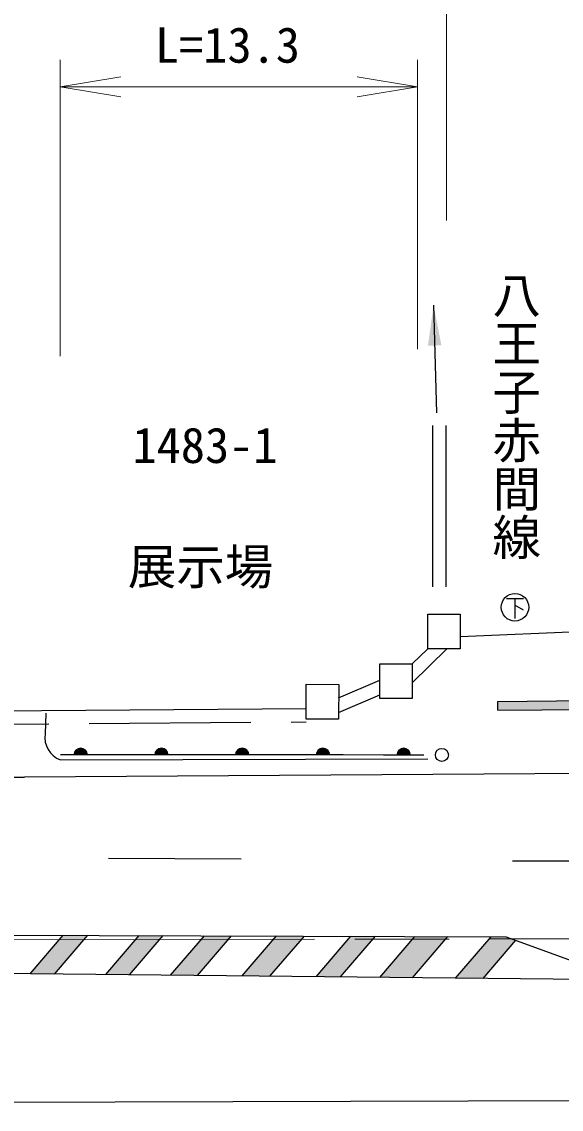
# Model space of a CAD drawing. Units: millimetres, scale not verified. Extents: x -55602354 to 84056675, y -218924267 to 380000.
# Drawn here: x 426963 to 447007, y 268073 to 308492 of the extents above; entities that cross this region are included whole.
import ezdxf
from ezdxf.enums import TextEntityAlignment as Align

# ---------------------------------------------------------------- set-up
doc = ezdxf.new("R2010")
doc.units = ezdxf.units.MM
doc.header["$LTSCALE"] = 1000
doc.linetypes.add('CHAIN', pattern=[18.5, 12, -1.5, 3.5, -1.5])
doc.linetypes.add('DASHED', pattern=[7.5, 6, -1.5])
for name, color, linetype, lineweight in [('M-BGD', 7, 'Continuous', 25), ('M-BGD-EXST', 7, 'Continuous', 25), ('M-BMK', 2, 'CHAIN', 13), ('M-STR-HTXT', 7, 'Continuous', 13), ('M-STR-STRC', 7, 'Continuous', 25)]:
    doc.layers.add(name, color=color, linetype=linetype, lineweight=lineweight)
doc.layers.add('M-BMK-HTXT', color=7, linetype='Continuous')
doc.styles.add('@ＭＳ ゴシック', font='')
doc.styles.add('ＭＳ ゴシック', font='')
doc.styles.get('@ＭＳ ゴシック').set_extended_font_data('@MS Gothic')
doc.styles.get('ＭＳ ゴシック').set_extended_font_data('MS Gothic')

# ---------------------------------------------------------------- blocks, each defined once
blk = doc.blocks.new('open_arrow')
at = {"color": 0, "linetype": 'Continuous', "lineweight": -2}
blk.add_lwpolyline([(7.5, 1.25), (0, 0), (7.5, -1.25)], dxfattribs=at)
blk = doc.blocks.new('filled_arrow')
at = {"color": 0, "linetype": 'Continuous', "lineweight": -2}
blk.add_solid([(7.5, 1.25), (0, 0), (7.5, -1.25)], dxfattribs=at)

msp = doc.modelspace()

# ---------------------------------------------------------------- hatches: boundary and pattern name
at = {"layer": 'M-BGD'}
for points in [[(428903, 281243), (429403, 281242), (429403, 281247), (429402, 281251), (429402, 281256), (429402, 281260), (429402, 281264), (429401, 281269), (429401, 281273), (429400, 281277), (429400, 281282), (429399, 281286), (429398, 281290), (429397, 281294), (429396, 281299), (429395, 281303), (429394, 281307), (429393, 281311), (429392, 281316), (429390, 281320), (429389, 281324), (429388, 281328), (429386, 281332), (429384, 281336), (429383, 281340), (429381, 281344), (429379, 281348), (429377, 281352), (429375, 281356), (429373, 281360), (429371, 281364), (429369, 281368), (429367, 281371), (429365, 281375), (429362, 281379), (429360, 281382), (429357, 281386), (429355, 281389), (429352, 281393), (429350, 281396), (429347, 281400), (429344, 281403), (429341, 281407), (429338, 281410), (429336, 281413), (429333, 281416), (429329, 281419), (429326, 281422), (429323, 281425), (429320, 281428), (429317, 281431), (429313, 281434), (429310, 281437), (429307, 281440), (429303, 281442), (429300, 281445), (429296, 281447), (429293, 281450), (429289, 281452), (429285, 281455), (429281, 281457), (429278, 281459), (429274, 281461), (429270, 281463), (429266, 281465), (429262, 281467), (429258, 281469), (429254, 281471), (429250, 281473), (429246, 281474), (429242, 281476), (429238, 281477), (429234, 281479), (429230, 281480), (429226, 281482), (429222, 281483), (429217, 281484), (429213, 281485), (429209, 281486), (429205, 281487), (429200, 281488), (429196, 281489), (429192, 281489), (429188, 281490), (429183, 281491), (429179, 281491), (429175, 281492), (429170, 281492), (429166, 281492), (429161, 281492), (429157, 281493), (429153, 281493), (429148, 281493), (429144, 281492), (429140, 281492), (429135, 281492), (429131, 281492), (429127, 281491), (429122, 281491), (429118, 281490), (429114, 281490), (429109, 281489), (429105, 281488), (429101, 281487), (429096, 281486), (429092, 281485), (429088, 281484), (429084, 281483), (429080, 281482), (429075, 281480), (429071, 281479), (429067, 281478), (429063, 281476), (429059, 281474), (429055, 281473), (429051, 281471), (429047, 281469), (429043, 281467), (429039, 281465), (429035, 281463), (429032, 281461), (429028, 281459), (429024, 281457), (429020, 281455), (429017, 281452), (429013, 281450), (429009, 281447), (429006, 281445), (429002, 281442), (428999, 281440), (428995, 281437), (428992, 281434), (428989, 281431), (428985, 281428), (428982, 281425), (428979, 281422), (428976, 281419), (428973, 281416), (428970, 281413), (428967, 281410), (428964, 281407), (428961, 281403), (428958, 281400), (428956, 281397), (428953, 281393), (428950, 281390), (428948, 281386), (428945, 281382), (428943, 281379), (428941, 281375), (428938, 281371), (428936, 281368), (428934, 281364), (428932, 281360), (428930, 281356), (428928, 281352), (428926, 281348), (428924, 281344), (428923, 281340), (428921, 281336), (428919, 281332), (428918, 281328), (428916, 281324), (428915, 281320), (428914, 281316), (428912, 281312), (428911, 281307), (428910, 281303), (428909, 281299), (428908, 281295), (428907, 281290), (428906, 281286), (428906, 281282), (428905, 281277), (428905, 281273), (428904, 281269), (428904, 281264), (428903, 281260), (428903, 281256), (428903, 281251), (428903, 281247)], [(431903, 281242), (432403, 281242), (432403, 281246), (432402, 281250), (432402, 281255), (432402, 281259), (432402, 281263), (432401, 281268), (432401, 281272), (432400, 281276), (432400, 281281), (432399, 281285), (432398, 281289), (432397, 281294), (432396, 281298), (432395, 281302), (432394, 281306), (432393, 281311), (432392, 281315), (432390, 281319), (432389, 281323), (432388, 281327), (432386, 281331), (432384, 281335), (432383, 281339), (432381, 281343), (432379, 281347), (432377, 281351), (432375, 281355), (432373, 281359), (432371, 281363), (432369, 281367), (432367, 281370), (432365, 281374), (432362, 281378), (432360, 281381), (432357, 281385), (432355, 281389), (432352, 281392), (432350, 281396), (432347, 281399), (432344, 281402), (432341, 281406), (432338, 281409), (432336, 281412), (432333, 281415), (432329, 281418), (432326, 281421), (432323, 281424), (432320, 281427), (432317, 281430), (432313, 281433), (432310, 281436), (432307, 281439), (432303, 281441), (432300, 281444), (432296, 281446), (432293, 281449), (432289, 281451), (432285, 281454), (432281, 281456), (432278, 281458), (432274, 281460), (432270, 281462), (432266, 281464), (432262, 281466), (432258, 281468), (432254, 281470), (432250, 281472), (432246, 281473), (432242, 281475), (432238, 281477), (432234, 281478), (432230, 281479), (432226, 281481), (432222, 281482), (432217, 281483), (432213, 281484), (432209, 281485), (432205, 281486), (432200, 281487), (432196, 281488), (432192, 281489), (432188, 281489), (432183, 281490), (432179, 281490), (432175, 281491), (432170, 281491), (432166, 281491), (432161, 281492), (432157, 281492), (432153, 281492), (432148, 281492), (432144, 281492), (432140, 281491), (432135, 281491), (432131, 281491), (432127, 281490), (432122, 281490), (432118, 281489), (432114, 281489), (432109, 281488), (432105, 281487), (432101, 281486), (432096, 281485), (432092, 281484), (432088, 281483), (432084, 281482), (432080, 281481), (432075, 281479), (432071, 281478), (432067, 281477), (432063, 281475), (432059, 281474), (432055, 281472), (432051, 281470), (432047, 281468), (432043, 281466), (432039, 281464), (432035, 281462), (432032, 281460), (432028, 281458), (432024, 281456), (432020, 281454), (432017, 281451), (432013, 281449), (432009, 281447), (432006, 281444), (432002, 281441), (431999, 281439), (431995, 281436), (431992, 281433), (431989, 281430), (431985, 281428), (431982, 281425), (431979, 281422), (431976, 281419), (431973, 281415), (431970, 281412), (431967, 281409), (431964, 281406), (431961, 281402), (431958, 281399), (431956, 281396), (431953, 281392), (431950, 281389), (431948, 281385), (431945, 281382), (431943, 281378), (431941, 281374), (431938, 281371), (431936, 281367), (431934, 281363), (431932, 281359), (431930, 281355), (431928, 281351), (431926, 281347), (431924, 281343), (431923, 281339), (431921, 281335), (431919, 281331), (431918, 281327), (431916, 281323), (431915, 281319), (431914, 281315), (431912, 281311), (431911, 281306), (431910, 281302), (431909, 281298), (431908, 281294), (431907, 281289), (431906, 281285), (431906, 281281), (431905, 281277), (431905, 281272), (431904, 281268), (431904, 281264), (431903, 281259), (431903, 281255), (431903, 281250), (431903, 281246)], [(434903, 281241), (435403, 281241), (435403, 281245), (435402, 281249), (435402, 281254), (435402, 281258), (435402, 281263), (435401, 281267), (435401, 281271), (435400, 281276), (435400, 281280), (435399, 281284), (435398, 281288), (435397, 281293), (435396, 281297), (435395, 281301), (435394, 281305), (435393, 281310), (435392, 281314), (435390, 281318), (435389, 281322), (435388, 281326), (435386, 281330), (435384, 281334), (435383, 281338), (435381, 281342), (435379, 281346), (435377, 281350), (435375, 281354), (435373, 281358), (435371, 281362), (435369, 281366), (435367, 281370), (435365, 281373), (435362, 281377), (435360, 281381), (435357, 281384), (435355, 281388), (435352, 281391), (435350, 281395), (435347, 281398), (435344, 281401), (435341, 281405), (435338, 281408), (435336, 281411), (435333, 281414), (435329, 281418), (435326, 281421), (435323, 281424), (435320, 281427), (435317, 281429), (435313, 281432), (435310, 281435), (435307, 281438), (435303, 281440), (435300, 281443), (435296, 281446), (435293, 281448), (435289, 281450), (435285, 281453), (435281, 281455), (435278, 281457), (435274, 281459), (435270, 281462), (435266, 281464), (435262, 281465), (435258, 281467), (435254, 281469), (435250, 281471), (435246, 281473), (435242, 281474), (435238, 281476), (435234, 281477), (435230, 281479), (435226, 281480), (435222, 281481), (435217, 281482), (435213, 281483), (435209, 281484), (435205, 281485), (435200, 281486), (435196, 281487), (435192, 281488), (435188, 281488), (435183, 281489), (435179, 281489), (435175, 281490), (435170, 281490), (435166, 281490), (435161, 281491), (435157, 281491), (435153, 281491), (435148, 281491), (435144, 281491), (435140, 281490), (435135, 281490), (435131, 281490), (435127, 281489), (435122, 281489), (435118, 281488), (435114, 281488), (435109, 281487), (435105, 281486), (435101, 281485), (435096, 281484), (435092, 281483), (435088, 281482), (435084, 281481), (435080, 281480), (435075, 281479), (435071, 281477), (435067, 281476), (435063, 281474), (435059, 281473), (435055, 281471), (435051, 281469), (435047, 281467), (435043, 281466), (435039, 281464), (435035, 281462), (435032, 281459), (435028, 281457), (435024, 281455), (435020, 281453), (435017, 281451), (435013, 281448), (435009, 281446), (435006, 281443), (435002, 281441), (434999, 281438), (434995, 281435), (434992, 281432), (434989, 281430), (434985, 281427), (434982, 281424), (434979, 281421), (434976, 281418), (434973, 281415), (434970, 281411), (434967, 281408), (434964, 281405), (434961, 281402), (434958, 281398), (434956, 281395), (434953, 281391), (434950, 281388), (434948, 281384), (434945, 281381), (434943, 281377), (434941, 281373), (434938, 281370), (434936, 281366), (434934, 281362), (434932, 281358), (434930, 281354), (434928, 281350), (434926, 281347), (434924, 281343), (434923, 281339), (434921, 281335), (434919, 281330), (434918, 281326), (434916, 281322), (434915, 281318), (434914, 281314), (434912, 281310), (434911, 281306), (434910, 281301), (434909, 281297), (434908, 281293), (434907, 281289), (434906, 281284), (434906, 281280), (434905, 281276), (434905, 281271), (434904, 281267), (434904, 281263), (434903, 281258), (434903, 281254), (434903, 281250), (434903, 281245)], [(437903, 281240), (438403, 281240), (438403, 281244), (438402, 281249), (438402, 281253), (438402, 281257), (438402, 281262), (438401, 281266), (438401, 281270), (438400, 281275), (438400, 281279), (438399, 281283), (438398, 281288), (438397, 281292), (438396, 281296), (438395, 281300), (438394, 281305), (438393, 281309), (438392, 281313), (438390, 281317), (438389, 281321), (438388, 281325), (438386, 281329), (438384, 281334), (438383, 281338), (438381, 281342), (438379, 281346), (438377, 281349), (438375, 281353), (438373, 281357), (438371, 281361), (438369, 281365), (438367, 281369), (438365, 281372), (438362, 281376), (438360, 281380), (438357, 281383), (438355, 281387), (438352, 281390), (438350, 281394), (438347, 281397), (438344, 281401), (438341, 281404), (438338, 281407), (438336, 281410), (438333, 281414), (438329, 281417), (438326, 281420), (438323, 281423), (438320, 281426), (438317, 281429), (438313, 281431), (438310, 281434), (438307, 281437), (438303, 281440), (438300, 281442), (438296, 281445), (438293, 281447), (438289, 281450), (438285, 281452), (438281, 281454), (438278, 281456), (438274, 281459), (438270, 281461), (438266, 281463), (438262, 281465), (438258, 281466), (438254, 281468), (438250, 281470), (438246, 281472), (438242, 281473), (438238, 281475), (438234, 281476), (438230, 281478), (438226, 281479), (438222, 281480), (438217, 281481), (438213, 281482), (438209, 281484), (438205, 281484), (438200, 281485), (438196, 281486), (438192, 281487), (438188, 281487), (438183, 281488), (438179, 281489), (438175, 281489), (438170, 281489), (438166, 281490), (438161, 281490), (438157, 281490), (438153, 281490), (438148, 281490), (438144, 281490), (438140, 281490), (438135, 281489), (438131, 281489), (438127, 281489), (438122, 281488), (438118, 281488), (438114, 281487), (438109, 281486), (438105, 281485), (438101, 281484), (438096, 281484), (438092, 281483), (438088, 281481), (438084, 281480), (438080, 281479), (438075, 281478), (438071, 281476), (438067, 281475), (438063, 281473), (438059, 281472), (438055, 281470), (438051, 281468), (438047, 281467), (438043, 281465), (438039, 281463), (438035, 281461), (438032, 281459), (438028, 281456), (438024, 281454), (438020, 281452), (438017, 281450), (438013, 281447), (438009, 281445), (438006, 281442), (438002, 281440), (437999, 281437), (437995, 281434), (437992, 281431), (437989, 281429), (437985, 281426), (437982, 281423), (437979, 281420), (437976, 281417), (437973, 281414), (437970, 281410), (437967, 281407), (437964, 281404), (437961, 281401), (437958, 281397), (437956, 281394), (437953, 281390), (437950, 281387), (437948, 281383), (437945, 281380), (437943, 281376), (437941, 281372), (437938, 281369), (437936, 281365), (437934, 281361), (437932, 281357), (437930, 281353), (437928, 281350), (437926, 281346), (437924, 281342), (437923, 281338), (437921, 281334), (437919, 281330), (437918, 281325), (437916, 281321), (437915, 281317), (437914, 281313), (437912, 281309), (437911, 281305), (437910, 281300), (437909, 281296), (437908, 281292), (437907, 281288), (437906, 281283), (437906, 281279), (437905, 281275), (437905, 281270), (437904, 281266), (437904, 281262), (437903, 281257), (437903, 281253), (437903, 281249), (437903, 281244)], [(440903, 281239), (441403, 281239), (441403, 281243), (441402, 281248), (441402, 281252), (441402, 281256), (441402, 281261), (441401, 281265), (441401, 281269), (441400, 281274), (441400, 281278), (441399, 281282), (441398, 281287), (441397, 281291), (441396, 281295), (441395, 281299), (441394, 281304), (441393, 281308), (441392, 281312), (441390, 281316), (441389, 281320), (441388, 281324), (441386, 281329), (441384, 281333), (441383, 281337), (441381, 281341), (441379, 281345), (441377, 281349), (441375, 281352), (441373, 281356), (441371, 281360), (441369, 281364), (441367, 281368), (441365, 281371), (441362, 281375), (441360, 281379), (441357, 281382), (441355, 281386), (441352, 281389), (441350, 281393), (441347, 281396), (441344, 281400), (441341, 281403), (441338, 281406), (441336, 281409), (441333, 281413), (441329, 281416), (441326, 281419), (441323, 281422), (441320, 281425), (441317, 281428), (441313, 281431), (441310, 281433), (441307, 281436), (441303, 281439), (441300, 281441), (441296, 281444), (441293, 281446), (441289, 281449), (441285, 281451), (441281, 281453), (441278, 281456), (441274, 281458), (441270, 281460), (441266, 281462), (441262, 281464), (441258, 281466), (441254, 281467), (441250, 281469), (441246, 281471), (441242, 281472), (441238, 281474), (441234, 281475), (441230, 281477), (441226, 281478), (441222, 281479), (441217, 281481), (441213, 281482), (441209, 281483), (441205, 281484), (441200, 281484), (441196, 281485), (441192, 281486), (441188, 281487), (441183, 281487), (441179, 281488), (441175, 281488), (441170, 281488), (441166, 281489), (441161, 281489), (441157, 281489), (441153, 281489), (441148, 281489), (441144, 281489), (441140, 281489), (441135, 281488), (441131, 281488), (441127, 281488), (441122, 281487), (441118, 281487), (441114, 281486), (441109, 281485), (441105, 281484), (441101, 281484), (441096, 281483), (441092, 281482), (441088, 281481), (441084, 281479), (441080, 281478), (441075, 281477), (441071, 281475), (441067, 281474), (441063, 281472), (441059, 281471), (441055, 281469), (441051, 281467), (441047, 281466), (441043, 281464), (441039, 281462), (441035, 281460), (441032, 281458), (441028, 281456), (441024, 281453), (441020, 281451), (441017, 281449), (441013, 281446), (441009, 281444), (441006, 281441), (441002, 281439), (440999, 281436), (440995, 281433), (440992, 281431), (440989, 281428), (440985, 281425), (440982, 281422), (440979, 281419), (440976, 281416), (440973, 281413), (440970, 281410), (440967, 281406), (440964, 281403), (440961, 281400), (440958, 281396), (440956, 281393), (440953, 281390), (440950, 281386), (440948, 281382), (440945, 281379), (440943, 281375), (440941, 281372), (440938, 281368), (440936, 281364), (440934, 281360), (440932, 281356), (440930, 281353), (440928, 281349), (440926, 281345), (440924, 281341), (440923, 281337), (440921, 281333), (440919, 281329), (440918, 281325), (440916, 281321), (440915, 281316), (440914, 281312), (440912, 281308), (440911, 281304), (440910, 281300), (440909, 281295), (440908, 281291), (440907, 281287), (440906, 281283), (440906, 281278), (440905, 281274), (440905, 281270), (440904, 281265), (440904, 281261), (440903, 281257), (440903, 281252), (440903, 281248), (440903, 281243)]]:
    msp.add_hatch(color=256, dxfattribs=at).paths.add_polyline_path(points)
at = {"layer": 'M-STR-STRC'}
for points in [[(-55594916, -215317041, 1), (-55594610, -215317070, 1), (-55594305, -215317098, 1), (-55580797, -215307366, 0.41421), (-55580889, -215307431, 0.41421), (-55580745, -215307064, 0.41421), (-55580837, -215307129, 0.41421), (-55580692, -215306761, 0.41421), (-55580785, -215306827, 0.41421), (-55566345, -215305448, 1), (-55566384, -215305752, 1), (-55566423, -215306056, 1), (-55597548, -215332337, 0.41421), (-55597635, -215332409, 0.41421), (-55597517, -215332032, 0.41421), (-55597604, -215332103, 0.41421), (-55597486, -215331727, 0.41421), (-55597573, -215331798, 0.41421), (-55585677, -215342470, 0.41421), (-55585743, -215342562, 0.41421), (-55585726, -215342167, 0.41421), (-55585792, -215342259, 0.41421), (-55585774, -215341865, 0.41421), (-55585841, -215341956, 0.41421), (-55571762, -215344566, 1), (-55571732, -215344261, 1), (-55571703, -215343956, 1), (-55559075, -215335789, 1), (-55559380, -215335758, 1), (-55559685, -215335727, 1), (-55555688, -215322973, 1), (-55555727, -215323277, 1), (-55555767, -215323581, 1), (-55393271, -215354691, 1), (-55393233, -215354387, 1), (-55393196, -215354083, 1), (-55410449, -215351682, 1), (-55410411, -215351378, 1), (-55410374, -215351073, 1), (-55407336, -215338454, 1), (-55407557, -215338427, 1), (-55407777, -215338399, 1), (-55271677, -215370690, 1), (-55271982, -215370659, 1), (-55272287, -215370628, 1), (-55266346, -215358322, 1), (-55266377, -215358627, 1), (-55266407, -215358932, 1), (-55289179, -215367259, 1), (-55289140, -215366955, 1), (-55289100, -215366651, 1), (571140, 349427, -0.39598), (571140, 349427), (571140, 348155), (571851, 348154), (573112, 350484, 0.38568), (573112, 350484)], [(448365, 282940), (448362, 283265), (444652, 283229), (444655, 282904)], [(429276, 274373), (429416, 274537), (428505, 274540), (428361, 274371)], [(432091, 274378), (432219, 274527), (431330, 274530), (431197, 274376)], [(434641, 274383), (434757, 274519), (433748, 274522), (433627, 274381)], [(437362, 274388), (437467, 274510), (436426, 274514), (436317, 274386)], [(440014, 274393), (440108, 274501), (439191, 274504), (439094, 274391)], [(442713, 274398), (442794, 274493), (441569, 274497), (441482, 274396)], [(445186, 274403), (444960, 274485), (444403, 274487), (444329, 274401)], [(429276, 274373), (428361, 274371), (427275, 273107), (428181, 273098)], [(432091, 274378), (431197, 274376), (430083, 273079), (430967, 273069)], [(433491, 273044), (434641, 274383), (433627, 274381), (432487, 273054)], [(436184, 273016), (437362, 274388), (436317, 274386), (435150, 273027)], [(438809, 272989), (440014, 274393), (439094, 274391), (437898, 272999)], [(441480, 272962), (442713, 274398), (441482, 274396), (440262, 272975)], [(444104, 272935), (445322, 274353), (445186, 274403), (444329, 274401), (443079, 272946)]]:
    msp.add_hatch(color=256, dxfattribs=at).paths.add_polyline_path(points)

# ---------------------------------------------------------------- linework, layer by layer
at = {"layer": 'M-BGD', "linetype": 'DASHED'}
for p, q in [((442223, 293490), (442223, 286476)), ((442723, 293490), (442723, 286474)), ((441470, 283922), (442756, 285184)), ((438733, 282824), (440265, 283479)), ((406972, 282240), (437528, 282469))]:
    msp.add_line(p, q, dxfattribs=at)
at = {"layer": 'M-BGD'}
for p, q in [((442046, 285188), (442053, 286477)), ((442053, 286477), (443256, 286471)), ((443256, 286471), (443249, 285182)), ((443252, 285647), (447989, 285839)), ((441474, 284626), (442046, 285188)), ((443249, 285182), (442046, 285188)), ((440264, 283343), (440271, 284632)), ((440271, 284632), (441474, 284626)), ((441474, 284626), (441467, 283337)), ((437528, 282577), (437535, 283866)), ((437535, 283866), (438738, 283859)), ((438738, 283859), (438731, 282570)), ((438736, 283369), (440268, 284025)), ((441467, 283337), (440264, 283343)), ((406975, 282740), (437530, 282969)), ((427861, 282790), (427833, 282027)), ((438731, 282570), (437528, 282577)), ((428397, 281062), (442045, 281101)), ((429903, 281242), (428403, 281243)), ((431403, 281242), (429903, 281242)), ((432903, 281241), (431403, 281242)), ((434403, 281241), (432903, 281241)), ((435903, 281241), (434403, 281241)), ((437403, 281240), (435903, 281241)), ((438903, 281240), (437403, 281240)), ((440403, 281239), (438903, 281240)), ((441903, 281239), (440403, 281239))]:
    msp.add_line(p, q, dxfattribs=at)
for centre, radius, start, end in [((428700, 281886), 878, 170.7914, 249.85), ((429153, 281243), 250, 359.9832, 179.9832), ((432153, 281242), 250, 359.9832, 179.9832), ((435153, 281241), 250, 359.9832, 179.9832), ((438153, 281240), 250, 359.9832, 179.9832), ((441153, 281239), 250, 359.9832, 179.9832)]:
    msp.add_arc(centre, radius, start, end, dxfattribs=at)
at = {"layer": 'M-BGD-EXST'}
for p, q in [((442264, 297956), (442378, 293958)), ((444970, 287051), (445607, 287051)), ((445288, 287051), (445288, 286309)), ((445607, 286627), (445288, 286811))]:
    msp.add_line(p, q, dxfattribs=at)
for centre, radius in [((445288, 286729), 510), ((442573, 281244), 242)]:
    msp.add_circle(centre, radius, dxfattribs=at)
at = {"layer": 'M-BMK'}
msp.add_line((474842, 274459), (376127, 274273), dxfattribs=at)
at = {"layer": 'M-STR-HTXT'}
for p, q in [((442739, 301108), (442739, 313673)), ((428396, 296061), (428396, 307073)), ((441670, 296328), (441670, 307073)), ((428396, 306073), (441670, 306073))]:
    msp.add_line(p, q, dxfattribs=at)
at = {"layer": 'M-STR-STRC'}
for p, q in [((444652, 283229), (448362, 283265)), ((444655, 282904), (444652, 283229)), ((444655, 282904), (448365, 282940)), ((503908, 280935), (427068, 280416)), ((354821, 280432), (427068, 280416)), ((430190, 277411), (435112, 277385)), ((445193, 277306), (450194, 277306)), ((397202, 274643), (444960, 274485)), ((427275, 273107), (428505, 274540)), ((428181, 273098), (429416, 274537)), ((430083, 273079), (431330, 274530)), ((430967, 273069), (432219, 274527)), ((432487, 273054), (433748, 274522)), ((433491, 273044), (434757, 274519)), ((435150, 273027), (436426, 274514)), ((436184, 273016), (437467, 274510)), ((437898, 272999), (439191, 274504)), ((438809, 272989), (440108, 274501)), ((440262, 272975), (441569, 274497)), ((441480, 272962), (442794, 274493)), ((443079, 272946), (444403, 274487)), ((444960, 274485), (449357, 272882)), ((444104, 272935), (445322, 274353)), ((449357, 272882), (408306, 273301)), ((417655, 268308), (505902, 268580))]:
    msp.add_line(p, q, dxfattribs=at)

# ---------------------------------------------------------------- block references
at = {"layer": 'M-BGD-EXST', "xscale": 200, "yscale": 200, "rotation": 271.6}
msp.add_blockref('filled_arrow', (442264, 297956), dxfattribs=at)
at = {"layer": 'M-STR-HTXT', "xscale": 300, "yscale": 300}
msp.add_blockref('open_arrow', (428396, 306073), dxfattribs=at)
at = {"layer": 'M-STR-HTXT', "xscale": 300, "yscale": 300, "rotation": 180}
msp.add_blockref('open_arrow', (441670, 306073), dxfattribs=at)

# ---------------------------------------------------------------- texts
at = {"layer": 'M-BMK-HTXT', "style": '@ＭＳ ゴシック'}
msp.add_text('八王子赤間線', height=1320, rotation=270, dxfattribs=at).set_placement((444274, 299249), align=Align.BOTTOM_LEFT)
at = {"layer": 'M-BMK-HTXT', "style": 'ＭＳ ゴシック'}
for s, p in [('1483-1', (431077, 291696)), ('展示場', (430903, 287181))]:
    msp.add_text(s, height=1320, dxfattribs=at).set_placement(p, align=Align.BOTTOM_LEFT)
at = {"layer": 'M-STR-HTXT', "style": 'ＭＳ ゴシック'}
msp.add_text('L=13.3', height=1320, dxfattribs=at).set_placement((434605, 306573), align=Align.BOTTOM_CENTER)

doc.saveas('drawing.dxf')
